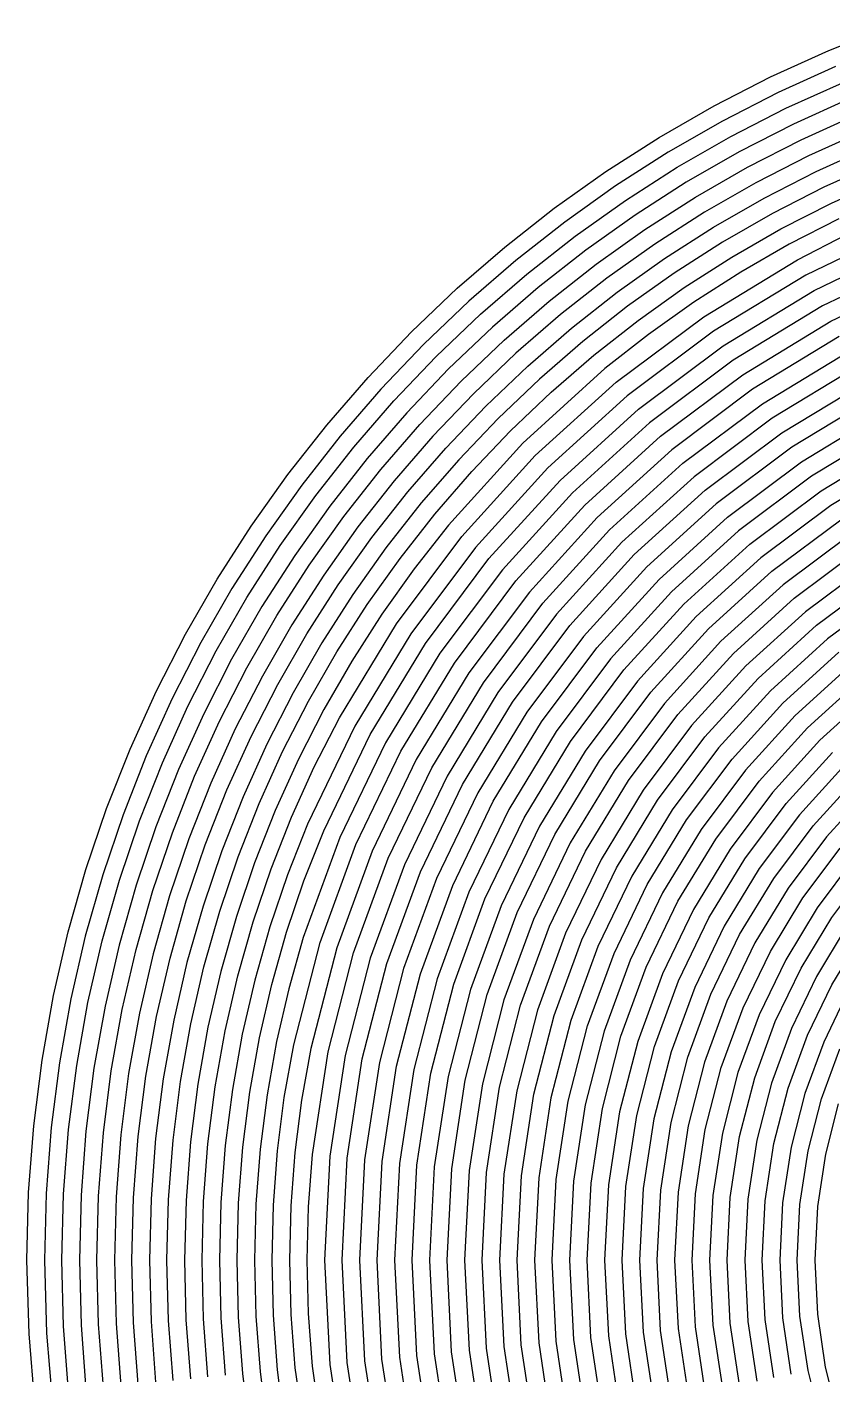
# Model space of a CAD drawing. Extents: x -264 to 377, y -298 to 357.
# Drawn here: x 30.3 to 75.6, y 134.4 to 210.2 of the extents above; entities that cross this region are included whole.
import ezdxf

# ---------------------------------------------------------------- set-up
doc = ezdxf.new("R2010")
doc.units = 0

msp = doc.modelspace()

# ---------------------------------------------------------------- linework, layer by layer
for p, q in [((75.454813, 208.923502), (78.81106, 210.246826)), ((72.180999, 207.443444), (75.454813, 208.923502)), ((75.838386, 208.015513), (72.608223, 206.555189)), ((68.994263, 205.811297), (72.180999, 207.443444)), ((73.035448, 205.666932), (76.22196, 207.107521)), ((72.608223, 206.555189), (69.463977, 204.944804)), ((65.899248, 204.031704), (68.994263, 205.811297)), ((69.933692, 204.078308), (73.035448, 205.666932)), ((76.605535, 206.19953), (73.462674, 204.778674)), ((69.463977, 204.944804), (66.410229, 203.188938)), ((73.462674, 204.778674), (70.403407, 203.211813)), ((73.889898, 203.89042), (76.989108, 205.291541)), ((62.900598, 202.109308), (65.899248, 204.031704)), ((66.921211, 202.346171), (69.933692, 204.078308)), ((77.373551, 204.379712), (74.31805, 202.998431)), ((70.873121, 202.34532), (73.889898, 203.89042)), ((74.745268, 202.110202), (77.757118, 203.471749)), ((66.410229, 203.188938), (63.451561, 201.292175)), ((70.403407, 203.211813), (67.432193, 201.503404)), ((74.31805, 202.998431), (71.343812, 201.475209)), ((78.140686, 202.563788), (75.172487, 201.221974)), ((60.002957, 200.048754), (62.900598, 202.109308)), ((64.002525, 200.475039), (66.921211, 202.346171)), ((67.943174, 200.660639), (70.873121, 202.34532)), ((71.813519, 200.608741), (74.745268, 202.110202)), ((63.451561, 201.292175), (60.592555, 199.259095)), ((67.432193, 201.503404), (64.553489, 199.657904)), ((71.343812, 201.475209), (68.455169, 199.81438)), ((75.172487, 201.221974), (72.283227, 199.742274)), ((75.599689, 200.333745), (78.524241, 201.655826)), ((61.182154, 198.469434), (64.002525, 200.475039)), ((65.104452, 198.840771), (67.943174, 200.660639)), ((68.966143, 198.971639), (71.813519, 200.608741)), ((72.752915, 198.875806), (75.599689, 200.333745)), ((57.210968, 197.854686), (60.002957, 200.048754)), ((64.553489, 199.657904), (61.771754, 197.679772)), ((68.455169, 199.81438), (65.656458, 198.020277)), ((72.283227, 199.742274), (69.477118, 198.128899)), ((60.592555, 199.259095), (57.837792, 197.09428)), ((62.361351, 196.890113), (65.104452, 198.840771)), ((66.207414, 197.203167), (68.966143, 198.971639)), ((69.98807, 197.286158), (72.752915, 198.875806)), ((76.026922, 199.445515), (73.222642, 198.009338)), ((79.674956, 198.931939), (74.162056, 196.276403)), ((58.464618, 196.333873), (61.182154, 198.469434)), ((65.656458, 198.020277), (62.952012, 196.097234)), ((69.477118, 198.128899), (66.75837, 196.386058)), ((73.222642, 198.009338), (70.499066, 196.443417)), ((73.692335, 197.142872), (76.454128, 198.557288)), ((74.631753, 195.409937), (80.058517, 198.023979)), ((54.529276, 195.531746), (57.210968, 197.854686)), ((61.771754, 197.679772), (59.091444, 195.573466)), ((63.541603, 195.307596), (66.207414, 197.203167)), ((67.309301, 195.568948), (69.98807, 197.286158)), ((57.837792, 197.09428), (55.191855, 194.802313)), ((59.718268, 194.813062), (62.361351, 196.890113)), ((70.499066, 196.443417), (67.860282, 194.751837)), ((68.411218, 193.934729), (73.692335, 197.142872)), ((80.442092, 197.116018), (75.101471, 194.543471)), ((55.854437, 194.072879), (58.464618, 196.333873)), ((62.952012, 196.097234), (60.346166, 194.049583)), ((66.75837, 196.386058), (64.131195, 194.51796)), ((74.162056, 196.276403), (68.962193, 193.117619)), ((75.57117, 193.677005), (80.825653, 196.208058)), ((51.962523, 193.084579), (54.529276, 195.531746)), ((59.091444, 195.573466), (56.517019, 193.343444)), ((60.972983, 193.289199), (63.541603, 195.307596)), ((64.720758, 193.728323), (67.309301, 195.568948)), ((69.513135, 192.300511), (74.631753, 195.409937)), ((55.191855, 194.802313), (52.659326, 192.387775)), ((57.179599, 192.614012), (59.718268, 194.813062)), ((64.131195, 194.51796), (61.599801, 192.528816)), ((67.860282, 194.751837), (65.310376, 192.938686)), ((75.101471, 194.543471), (70.064105, 191.483402)), ((53.356131, 191.690969), (55.854437, 194.072879)), ((60.346166, 194.049583), (57.843254, 191.881659)), ((62.226588, 191.768432), (64.720758, 193.728323)), ((63.48023, 190.247666), (68.411218, 193.934729)), ((70.61505, 190.666294), (75.57117, 193.677005)), ((49.515353, 190.517828), (51.962523, 193.084579)), ((56.517019, 193.343444), (54.052936, 190.994164)), ((58.505827, 191.152247), (60.972983, 193.289199)), ((65.310376, 192.938686), (62.853436, 191.008048)), ((68.962193, 193.117619), (64.10707, 189.487282)), ((76.040886, 192.810539), (71.166016, 189.849185)), ((52.659326, 192.387775), (50.244785, 189.855247)), ((54.74974, 190.297361), (57.179599, 192.614012)), ((57.843254, 191.881659), (55.447611, 189.597795)), ((61.599801, 192.528816), (59.168401, 190.422835)), ((64.73387, 188.7269), (69.513135, 192.300511)), ((71.716966, 189.032077), (76.510589, 191.944072)), ((50.97422, 189.192665), (53.356131, 191.690969)), ((56.144407, 188.90101), (58.505827, 191.152247)), ((59.830942, 189.693422), (62.226588, 191.768432)), ((70.064105, 191.483402), (65.360705, 187.966517)), ((47.192411, 187.836137), (49.515353, 190.517828)), ((54.052936, 190.994164), (51.703654, 188.530083)), ((59.168401, 190.422835), (56.841205, 188.204226)), ((62.853436, 191.008048), (58.234797, 186.810657)), ((65.987509, 187.206135), (70.61505, 190.666294)), ((76.980299, 191.077607), (72.267925, 188.214969)), ((50.244785, 189.855247), (47.952816, 187.209312)), ((52.433086, 187.867503), (54.74974, 190.297361)), ((57.537966, 187.507441), (59.830942, 189.693422)), ((58.931567, 186.113874), (63.48023, 190.247666)), ((71.166016, 189.849185), (66.614339, 186.445753)), ((72.818881, 187.397861), (77.450006, 190.21114)), ((48.713223, 186.582486), (50.97422, 189.192665)), ((55.447611, 189.597795), (53.163571, 187.202324)), ((53.892996, 186.539762), (56.144407, 188.90101)), ((64.10707, 189.487282), (59.62839, 185.417089)), ((67.241149, 185.685371), (71.716966, 189.032077)), ((77.919714, 189.344676), (73.369837, 186.580754)), ((51.703654, 188.530083), (49.473629, 185.95566)), ((56.841205, 188.204226), (54.622422, 185.8772)), ((60.325167, 184.720306), (64.73387, 188.7269)), ((72.267925, 188.214969), (67.867971, 184.924989)), ((73.920797, 185.763647), (78.389424, 188.478211)), ((44.99834, 185.04415), (47.192411, 187.836137)), ((50.234034, 185.328836), (52.433086, 187.867503)), ((55.351811, 185.214637), (57.537966, 187.507441)), ((65.360705, 187.966517), (61.021984, 184.023522)), ((68.494788, 184.164607), (72.818881, 187.397861)), ((78.859126, 187.611746), (74.471746, 184.94654)), ((47.952816, 187.209312), (45.787999, 184.454552)), ((46.57766, 183.864952), (48.713223, 186.582486)), ((53.163571, 187.202324), (50.995468, 184.699581)), ((58.234797, 186.810657), (54.037061, 182.19235)), ((61.718765, 183.326739), (65.987509, 187.206135)), ((73.369837, 186.580754), (69.121606, 183.404226)), ((75.022712, 184.129432), (79.328841, 186.74528)), ((49.473629, 185.95566), (47.367321, 183.275353)), ((51.755865, 184.072773), (53.892996, 186.539762)), ((54.622422, 185.8772), (52.516265, 183.445965)), ((54.79743, 181.565543), (58.931567, 186.113874)), ((66.614339, 186.445753), (62.415577, 182.629956)), ((79.798539, 185.878816), (75.573656, 183.312326)), ((48.156981, 182.685755), (50.234034, 185.328836)), ((53.276624, 182.819158), (55.351811, 185.214637)), ((59.62839, 185.417089), (55.557857, 180.938736)), ((63.112365, 181.933172), (67.241149, 185.685371)), ((69.748428, 182.643845), (73.920797, 185.763647)), ((42.937784, 182.146511), (44.99834, 185.04415)), ((45.787999, 184.454552), (43.754917, 181.595547)), ((50.995468, 184.699581), (48.947637, 182.093898)), ((56.318234, 180.311929), (60.325167, 184.720306)), ((67.867971, 184.924989), (63.809168, 181.23639)), ((74.471746, 184.94654), (70.375238, 181.883464)), ((44.572052, 181.044583), (46.57766, 183.864952)), ((49.737289, 181.504315), (51.755865, 184.072773)), ((61.021984, 184.023522), (57.078654, 179.685122)), ((64.505964, 180.539607), (68.494788, 184.164607)), ((71.002068, 181.123082), (75.022712, 184.129432)), ((47.367321, 183.275353), (45.389187, 180.493619)), ((52.516265, 183.445965), (50.526943, 180.914733)), ((51.316555, 180.32515), (53.276624, 182.819158)), ((57.839037, 179.058316), (61.718765, 183.326739)), ((69.121606, 183.404226), (65.202761, 179.842825)), ((75.573656, 183.312326), (71.628871, 180.362702)), ((41.015387, 179.147863), (42.937784, 182.146511)), ((46.206321, 179.942656), (48.156981, 182.685755)), ((48.947637, 182.093898), (47.024412, 179.389608)), ((54.037061, 182.19235), (52.106248, 179.735568)), ((62.415577, 182.629956), (58.599451, 178.431509)), ((65.899564, 179.146043), (69.748428, 182.643845)), ((72.255707, 179.602321), (76.124627, 182.495219)), ((43.754917, 181.595547), (41.858151, 178.636881)), ((47.841538, 178.83866), (49.737289, 181.504315)), ((51.110016, 176.634867), (54.79743, 181.565543)), ((59.35984, 177.804702), (63.112365, 181.933172)), ((70.375238, 181.883464), (66.596352, 178.449261)), ((76.675567, 181.678114), (72.882505, 178.841941)), ((42.700919, 178.125899), (44.572052, 181.044583)), ((50.526943, 180.914733), (48.658667, 178.287711)), ((55.557857, 180.938736), (51.927174, 176.083918)), ((63.809168, 181.23639), (60.120246, 177.177897)), ((60.880643, 176.55109), (64.505964, 180.539607)), ((67.293162, 177.752477), (71.002068, 181.123082)), ((73.509259, 178.081563), (77.226471, 180.861009)), ((45.389187, 180.493619), (43.543685, 177.614916)), ((44.386451, 177.103936), (46.206321, 179.942656)), ((49.475753, 177.736763), (51.316555, 180.32515)), ((52.744278, 175.532971), (56.318234, 180.311929)), ((65.202761, 179.842825), (61.641043, 175.924285)), ((71.628871, 180.362702), (67.989943, 177.055696)), ((77.777475, 180.043903), (74.136136, 177.321182)), ((39.235791, 176.052849), (41.015387, 179.147863)), ((47.024412, 179.389608), (45.230128, 176.591047)), ((52.106248, 179.735568), (50.292921, 177.185814)), ((57.078654, 179.685122), (53.561429, 174.982023)), ((54.37854, 174.431075), (57.839037, 179.058316)), ((62.401448, 175.297479), (65.899564, 179.146043)), ((68.686761, 176.358914), (72.255707, 179.602321)), ((74.762897, 176.560804), (78.328385, 179.226799)), ((41.858151, 178.636881), (40.102284, 175.583134)), ((46.072887, 176.080079), (47.841538, 178.83866)), ((48.658667, 178.287711), (46.915647, 175.569111)), ((58.599451, 178.431509), (55.195684, 173.880128)), ((66.596352, 178.449261), (63.161837, 174.670674)), ((72.882505, 178.841941), (69.383536, 175.662133)), ((78.879384, 178.409693), (75.389768, 175.800424)), ((40.968779, 175.113419), (42.700919, 178.125899)), ((43.543685, 177.614916), (41.835274, 174.643703)), ((47.758365, 175.058143), (49.475753, 177.736763)), ((56.012802, 173.32918), (59.35984, 177.804702)), ((63.922251, 174.043867), (67.293162, 177.752477)), ((70.08026, 174.965354), (73.509259, 178.081563)), ((42.701767, 174.17399), (44.386451, 177.103936)), ((50.292921, 177.185814), (48.601166, 174.547175)), ((60.120246, 177.177897), (56.829936, 172.778234)), ((67.989943, 177.055696), (64.682631, 173.417062)), ((74.136136, 177.321182), (70.777126, 174.268572)), ((37.603642, 172.866114), (39.235791, 176.052849)), ((45.230128, 176.591047), (43.569119, 173.702545)), ((44.435606, 173.232843), (46.072887, 176.080079)), ((47.901526, 171.354035), (51.110016, 176.634867)), ((51.927174, 176.083918), (48.768045, 170.884333)), ((57.647063, 172.227286), (60.880643, 176.55109)), ((65.443054, 172.790257), (68.686761, 176.358914)), ((71.473857, 173.571792), (74.762897, 176.560804)), ((40.102284, 175.583134), (38.491896, 172.438889)), ((46.915647, 175.569111), (45.302095, 172.763141)), ((49.63451, 170.414631), (52.744278, 175.532971)), ((61.641043, 175.924285), (58.464191, 171.676339)), ((59.281326, 171.125393), (62.401448, 175.297479)), ((69.383536, 175.662133), (66.203428, 172.163452)), ((75.389768, 175.800424), (72.170716, 172.875011)), ((39.380154, 172.011664), (40.968779, 175.113419)), ((41.835274, 174.643703), (40.26841, 171.584438)), ((46.168541, 172.293438), (47.758365, 175.058143)), ((48.601166, 174.547175), (47.03507, 171.823736)), ((53.561429, 174.982023), (50.501021, 169.94493)), ((63.161837, 174.670674), (60.098444, 170.574446)), ((66.963746, 171.536649), (70.08026, 174.965354)), ((72.867456, 172.178231), (76.016536, 175.040046)), ((41.156666, 171.157214), (42.701767, 174.17399)), ((43.569119, 173.702545), (42.045719, 170.728439)), ((51.367492, 169.475228), (54.37854, 174.431075)), ((55.195684, 173.880128), (52.233998, 169.005526)), ((60.915587, 170.023498), (63.922251, 174.043867)), ((70.777126, 174.268572), (67.724222, 170.909843)), ((76.642549, 174.282104), (73.563461, 171.483641)), ((42.933969, 170.301225), (44.435606, 173.232843)), ((53.100475, 168.535825), (56.012802, 173.32918)), ((64.682631, 173.417062), (61.732696, 169.472553)), ((68.484548, 170.28304), (71.473857, 173.571792)), ((74.260266, 170.786837), (77.269375, 173.521698)), ((36.123582, 169.592301), (37.603642, 172.866114)), ((38.491896, 172.438889), (37.031571, 169.208727)), ((45.302095, 172.763141), (43.82222, 169.874011)), ((44.710429, 169.446797), (46.168541, 172.293438)), ((56.829936, 172.778234), (53.966971, 168.066125)), ((54.833458, 167.596423), (57.647063, 172.227286)), ((62.549848, 168.921606), (65.443054, 172.790257)), ((66.203428, 172.163452), (63.366951, 168.37066)), ((72.170716, 172.875011), (69.245016, 169.656236)), ((70.005352, 169.029432), (72.867456, 172.178231)), ((77.8962, 172.761293), (74.95707, 170.090033)), ((37.939562, 168.825153), (39.380154, 172.011664)), ((40.26841, 171.584438), (38.847553, 168.441578)), ((47.03507, 171.823736), (45.59872, 169.019584)), ((58.464191, 171.676339), (55.699947, 167.126722)), ((64.183993, 167.819715), (66.963746, 171.536649)), ((73.563461, 171.483641), (70.764995, 168.404556)), ((39.755542, 168.058005), (41.156666, 171.157214)), ((42.045719, 170.728439), (40.664264, 167.67306)), ((48.768045, 170.884333), (46.112172, 165.371675)), ((46.48694, 168.59237), (47.901526, 171.354035)), ((56.566443, 166.657022), (59.281326, 171.125393)), ((67.724222, 170.909843), (65.001202, 167.268769)), ((71.525402, 167.777731), (74.260266, 170.786837)), ((41.572248, 167.289496), (42.933969, 170.301225)), ((47.020135, 164.988111), (49.63451, 170.414631)), ((50.501021, 169.94493), (47.928143, 164.604548)), ((60.098444, 170.574446), (57.432921, 166.187321)), ((58.299426, 165.717619), (60.915587, 170.023498)), ((65.818253, 166.717824), (68.484548, 170.28304)), ((74.95707, 170.090033), (72.285808, 167.150905)), ((34.800256, 166.236055), (36.123582, 169.592301)), ((37.031571, 169.208727), (35.725889, 165.89723)), ((43.82222, 169.874011), (42.480234, 166.905931)), ((43.388179, 166.522367), (44.710429, 169.446797)), ((48.836112, 164.220984), (51.367492, 169.475228)), ((61.732696, 169.472553), (59.165895, 165.247919)), ((69.245016, 169.656236), (66.635454, 166.166878)), ((73.046214, 166.52408), (75.653875, 169.393228)), ((36.651525, 165.558406), (37.939562, 168.825153)), ((38.847553, 168.441578), (37.577159, 165.219581)), ((45.59872, 169.019584), (44.296203, 166.138803)), ((45.204158, 165.755239), (46.48694, 168.59237)), ((52.233998, 169.005526), (49.744113, 163.83742)), ((50.652089, 163.453857), (53.100475, 168.535825)), ((60.032408, 164.778219), (62.549848, 168.921606)), ((63.366951, 168.37066), (60.898871, 164.308519)), ((67.452516, 165.615933), (70.005352, 169.029432)), ((70.764995, 168.404556), (68.268947, 165.066641)), ((76.35068, 168.696424), (73.806621, 165.897255)), ((38.502794, 164.880758), (39.755542, 168.058005)), ((40.664264, 167.67306), (39.429087, 164.540742)), ((53.966971, 168.066125), (51.560081, 163.070294)), ((61.765273, 163.83882), (64.183993, 167.819715)), ((69.086083, 164.515678), (71.525402, 167.777731)), ((74.567025, 165.270429), (77.047483, 167.999619)), ((40.354716, 164.201927), (41.572248, 167.289496)), ((42.480234, 166.905931), (41.280347, 163.863111)), ((52.468065, 162.686731), (54.833458, 167.596423)), ((55.699947, 167.126722), (53.376051, 162.303167)), ((65.001202, 167.268769), (62.631844, 163.369119)), ((72.285808, 167.150905), (69.903216, 163.964715)), ((77.744289, 167.302815), (75.327432, 164.643604)), ((33.638307, 162.802018), (34.800256, 166.236055)), ((42.205938, 163.524295), (43.388179, 166.522367)), ((44.296203, 166.138803), (43.131606, 163.18548)), ((54.284044, 161.919605), (56.566443, 166.657022)), ((57.432921, 166.187321), (55.19202, 161.536041)), ((63.498255, 162.89942), (65.818253, 166.717824)), ((66.635454, 166.166878), (64.364818, 162.42972)), ((70.720351, 163.413751), (73.046214, 166.52408)), ((35.725889, 165.89723), (34.579432, 162.50898)), ((35.520561, 162.215943), (36.651525, 165.558406)), ((44.057207, 162.846665), (45.204158, 165.755239)), ((46.112172, 165.371675), (44.982864, 162.507849)), ((56.10002, 161.152478), (58.299426, 165.717619)), ((65.23124, 161.960021), (67.452516, 165.615933)), ((73.806621, 165.897255), (71.537486, 162.862788)), ((37.577159, 165.219581), (36.461688, 161.922906)), ((37.402815, 161.62987), (38.502794, 164.880758)), ((47.928143, 164.604548), (45.873506, 158.991583)), ((45.908473, 162.169034), (47.020135, 164.988111)), ((59.165895, 165.247919), (57.007987, 160.768916)), ((57.915997, 160.385352), (60.032408, 164.778219)), ((68.268947, 165.066641), (66.097112, 161.491693)), ((72.354619, 162.311824), (74.567025, 165.270429)), ((75.327432, 164.643604), (73.171755, 161.76086)), ((39.429087, 164.540742), (38.344523, 161.335819)), ((39.285645, 161.04279), (40.354716, 164.201927)), ((41.280347, 163.863111), (40.226769, 160.749759)), ((46.814615, 158.698554), (48.836112, 164.220984)), ((49.744113, 163.83742), (47.755753, 158.405524)), ((60.898871, 164.308519), (58.823958, 160.00179)), ((59.731861, 159.618229), (61.765273, 163.83882)), ((66.963607, 161.021978), (69.086083, 164.515678)), ((69.903216, 163.964715), (67.8301, 160.552264)), ((73.988888, 161.209897), (76.087837, 164.016779)), ((41.167856, 160.45673), (42.205938, 163.524295)), ((43.131606, 163.18548), (42.109014, 160.1637)), ((48.696868, 158.112495), (50.652089, 163.453857)), ((51.560081, 163.070294), (49.637998, 157.819467)), ((62.631844, 163.369119), (60.639925, 159.234665)), ((68.696595, 160.08255), (70.720351, 163.413751)), ((76.848244, 163.389954), (74.806023, 160.658933)), ((32.642378, 159.294834), (33.638307, 162.802018)), ((34.579432, 162.50898), (33.596783, 159.048559)), ((43.050111, 159.870671), (44.057207, 162.846665)), ((44.982864, 162.507849), (43.99126, 159.577642)), ((50.57912, 157.526438), (52.468065, 162.686731)), ((53.376051, 162.303167), (51.520244, 157.233408)), ((61.547838, 158.851104), (63.498255, 162.89942)), ((64.364818, 162.42972), (62.455894, 158.467541)), ((71.537486, 162.862788), (69.56309, 159.612835)), ((70.429583, 159.143119), (72.354619, 162.311824)), ((75.623158, 160.107969), (77.608651, 162.763128)), ((34.551191, 158.802284), (35.520561, 162.215943)), ((36.461688, 161.922906), (35.505597, 158.55601)), ((36.460003, 158.309736), (37.402815, 161.62987)), ((44.932363, 159.284612), (45.908473, 162.169034)), ((52.461374, 156.94038), (54.284044, 161.919605)), ((63.363816, 158.08398), (65.23124, 161.960021)), ((73.171755, 161.76086), (71.296078, 158.673405)), ((38.344523, 161.335819), (37.414906, 158.062624)), ((38.369307, 157.816356), (39.285645, 161.04279)), ((55.19202, 161.536041), (53.402489, 156.647351)), ((54.343626, 156.354322), (56.10002, 161.152478)), ((66.097112, 161.491693), (64.271282, 157.701505)), ((65.179274, 157.317931), (66.963607, 161.021978)), ((72.162571, 158.20369), (73.988888, 161.209897)), ((40.226769, 160.749759), (39.323711, 157.570087)), ((40.278082, 157.323819), (41.167856, 160.45673)), ((42.109014, 160.1637), (41.232516, 157.07755)), ((57.007987, 160.768916), (55.284733, 156.061294)), ((56.225878, 155.768265), (57.915997, 160.385352)), ((67.8301, 160.552264), (66.087263, 156.934357)), ((66.995254, 156.550783), (68.696595, 160.08255)), ((74.806023, 160.658933), (73.029066, 157.733976)), ((73.895562, 157.26426), (75.623158, 160.107969)), ((31.817115, 155.719147), (32.642378, 159.294834)), ((42.186895, 156.831282), (43.050111, 159.870671)), ((43.99126, 159.577642), (43.14132, 156.585014)), ((44.095706, 156.338746), (44.932363, 159.284612)), ((58.823958, 160.00179), (57.16698, 155.475237)), ((58.108031, 155.182209), (59.731861, 159.618229)), ((69.56309, 159.612835), (67.903245, 156.167209)), ((76.440291, 159.557006), (74.762054, 156.794545)), ((33.596783, 159.048559), (32.782523, 155.520548)), ((33.747934, 155.32195), (34.551191, 158.802284)), ((35.505597, 158.55601), (34.713343, 155.123351)), ((45.873506, 158.991583), (45.050126, 156.092477)), ((45.333221, 152.938147), (46.814615, 158.698554)), ((60.639925, 159.234665), (59.049224, 154.88918)), ((59.990283, 154.596152), (61.547838, 158.851104)), ((68.811234, 155.783635), (70.429583, 159.143119)), ((71.296078, 158.673405), (69.719226, 155.40006)), ((75.62855, 156.324832), (77.257427, 159.006043)), ((35.678753, 154.924752), (36.460003, 158.309736)), ((37.414906, 158.062624), (36.64457, 154.725491)), ((37.609976, 154.526898), (38.369307, 157.816356)), ((47.755753, 158.405524), (46.298639, 152.739553)), ((47.264039, 152.54096), (48.696868, 158.112495)), ((49.637998, 157.819467), (48.229452, 152.342367)), ((62.455894, 158.467541), (60.931469, 154.303124)), ((61.872537, 154.010096), (63.363816, 158.08398)), ((70.627214, 155.016487), (72.162571, 158.20369)), ((39.323711, 157.570087), (38.575384, 154.328303)), ((39.540763, 154.129709), (40.278082, 157.323819)), ((41.232516, 157.07755), (40.506197, 153.931116)), ((49.194857, 152.143773), (50.57912, 157.526438)), ((51.520244, 157.233408), (50.160265, 151.94518)), ((64.271282, 157.701505), (62.813254, 153.717872)), ((63.754382, 153.424835), (65.179274, 157.317931)), ((73.029066, 157.733976), (71.535206, 154.632913)), ((72.443197, 154.249338), (73.895562, 157.26426)), ((41.471584, 153.732522), (42.186895, 156.831282)), ((43.14132, 156.585014), (42.43701, 153.533928)), ((43.402402, 153.335334), (44.095706, 156.338746)), ((51.125678, 151.746587), (52.461374, 156.94038)), ((53.402489, 156.647351), (52.091078, 151.547993)), ((53.056496, 151.349399), (54.343626, 156.354322)), ((66.087263, 156.934357), (64.695508, 153.131798)), ((65.636637, 152.838762), (66.995254, 156.550783)), ((74.762054, 156.794545), (73.351186, 153.865764)), ((74.259177, 153.482191), (75.62855, 156.324832)), ((31.16716, 152.079602), (31.817115, 155.719147)), ((32.782523, 155.520548), (32.141234, 151.92953)), ((45.050126, 156.092477), (44.367824, 153.136741)), ((55.284733, 156.061294), (54.021891, 151.150807)), ((54.987315, 150.952213), (56.225878, 155.768265)), ((67.903245, 156.167209), (66.577765, 152.545724)), ((67.518891, 152.252687), (68.811234, 155.783635)), ((76.495042, 155.855117), (75.167166, 153.098616)), ((33.115311, 151.779458), (33.747934, 155.32195)), ((34.713343, 155.123351), (34.089386, 151.629387)), ((35.063463, 151.479316), (35.678753, 154.924752)), ((36.64457, 154.725491), (36.037851, 151.328754)), ((57.16698, 155.475237), (55.952706, 150.75362)), ((56.918057, 150.555027), (58.108031, 155.182209)), ((59.049224, 154.88918), (57.883518, 150.356434)), ((69.719226, 155.40006), (68.460019, 151.95965)), ((69.401145, 151.666614), (70.627214, 155.016487)), ((37.011923, 151.178686), (37.609976, 154.526898)), ((38.575384, 154.328303), (37.985998, 151.028618)), ((38.960049, 150.87855), (39.540763, 154.129709)), ((58.848875, 150.157841), (59.990283, 154.596152)), ((60.931469, 154.303124), (59.814331, 149.959248)), ((60.779696, 149.760656), (61.872537, 154.010096)), ((71.535206, 154.632913), (70.342274, 151.373576)), ((71.283402, 151.080539), (72.443197, 154.249338)), ((40.506197, 153.931116), (39.934145, 150.728482)), ((40.908203, 150.578414), (41.471584, 153.732522)), ((42.43701, 153.533928), (41.882291, 150.428346)), ((42.856353, 150.278279), (43.402402, 153.335334)), ((62.813254, 153.717872), (61.744821, 149.562588)), ((62.710232, 149.363989), (63.754382, 153.424835)), ((73.351186, 153.865764), (72.224528, 150.787502)), ((73.165656, 150.494466), (74.259177, 153.482191)), ((44.367824, 153.136741), (43.830439, 150.128211)), ((44.804504, 149.978143), (45.333221, 152.938147)), ((46.298639, 152.739553), (45.778588, 149.828076)), ((46.38283, 146.76847), (47.264039, 152.54096)), ((64.695508, 153.131798), (63.675641, 149.165391)), ((64.641052, 148.966792), (65.636637, 152.838762)), ((66.577765, 152.545724), (65.606463, 148.768194)), ((75.167166, 153.098616), (74.106782, 150.201428)), ((75.047911, 149.908391), (76.075158, 152.715042)), ((30.697156, 148.38084), (31.16716, 152.079602)), ((32.141234, 151.92953), (31.677498, 148.280086)), ((32.657841, 148.179331), (33.115311, 151.779458)), ((48.229452, 152.342367), (47.363175, 146.667718)), ((48.343514, 146.566966), (49.194857, 152.143773)), ((50.160265, 151.94518), (49.323857, 146.466214)), ((50.304202, 146.365462), (51.125678, 151.746587)), ((66.571871, 148.569595), (67.518891, 152.252687)), ((68.460019, 151.95965), (67.537282, 148.370996)), ((34.089386, 151.629387), (33.638183, 148.078576)), ((34.618526, 147.977822), (35.063463, 151.479316)), ((36.037851, 151.328754), (35.599082, 147.876744)), ((36.579422, 147.775992), (37.011923, 151.178686)), ((37.985998, 151.028618), (37.559764, 147.67524)), ((52.091078, 151.547993), (51.284538, 146.26471)), ((52.264886, 146.163958), (53.056496, 151.349399)), ((54.021891, 151.150807), (53.245219, 146.063206)), ((54.225571, 145.962454), (54.987315, 150.952213)), ((68.502691, 148.172398), (69.401145, 151.666614)), ((70.342274, 151.373576), (69.468102, 147.973799)), ((70.433513, 147.7752), (71.283402, 151.080539)), ((38.540088, 147.574487), (38.960049, 150.87855)), ((39.934145, 150.728482), (39.520446, 147.473735)), ((40.500776, 147.372983), (40.908203, 150.578414)), ((41.882291, 150.428346), (41.481127, 147.272231)), ((42.46146, 147.171479), (42.856353, 150.278279)), ((55.952706, 150.75362), (55.205903, 145.861703)), ((56.186212, 145.760951), (56.918057, 150.555027)), ((57.883518, 150.356434), (57.166585, 145.660199)), ((72.224528, 150.787502), (71.398921, 147.576601)), ((72.364332, 147.378003), (73.165656, 150.494466)), ((74.106782, 150.201428), (73.32974, 147.179404)), ((43.830439, 150.128211), (43.441809, 147.070727)), ((44.422145, 146.969974), (44.804504, 149.978143)), ((45.778588, 149.828076), (45.402493, 146.869222)), ((58.146896, 145.559447), (58.848875, 150.157841)), ((59.814331, 149.959248), (59.127266, 145.458695)), ((60.107584, 145.357944), (60.779696, 149.760656)), ((61.744821, 149.562588), (61.087779, 145.257448)), ((74.295151, 146.980805), (75.047911, 149.908391)), ((75.989039, 149.615355), (75.260562, 146.782207)), ((62.068123, 145.156693), (62.710232, 149.363989)), ((63.675641, 149.165391), (63.048464, 145.055939)), ((64.028808, 144.955184), (64.641052, 148.966792)), ((65.606463, 148.768194), (65.009152, 144.85443)), ((30.411749, 144.627507), (30.697156, 148.38084)), ((31.677498, 148.280086), (31.395896, 144.576797)), ((32.380045, 144.526087), (32.657841, 148.179331)), ((33.638183, 148.078576), (33.364192, 144.475377)), ((34.348341, 144.424667), (34.618526, 147.977822)), ((65.989493, 144.753675), (66.571871, 148.569595)), ((67.537282, 148.370996), (66.969837, 144.65292)), ((67.950178, 144.552166), (68.502691, 148.172398)), ((69.468102, 147.973799), (68.930522, 144.451411)), ((35.599082, 147.876744), (35.332598, 144.373797)), ((36.316744, 144.323088), (36.579422, 147.775992)), ((37.559764, 147.67524), (37.300892, 144.272379)), ((38.28503, 144.22167), (38.540088, 147.574487)), ((39.520446, 147.473735), (39.269186, 144.170961)), ((40.253328, 144.120252), (40.500776, 147.372983)), ((41.481127, 147.272231), (41.23748, 144.069543)), ((42.221624, 144.018834), (42.46146, 147.171479)), ((69.910865, 144.350657), (70.433513, 147.7752)), ((71.398921, 147.576601), (70.891206, 144.249902)), ((71.87155, 144.149148), (72.364332, 147.378003)), ((73.32974, 147.179404), (72.851891, 144.048393)), ((43.441809, 147.070727), (43.205775, 143.968126)), ((44.18992, 143.917417), (44.422145, 146.969974)), ((45.402493, 146.869222), (45.174072, 143.866708)), ((46.158215, 143.815999), (46.38283, 146.76847)), ((47.363175, 146.667718), (47.067898, 140.824246)), ((48.053326, 140.824246), (48.343514, 146.566966)), ((49.323857, 146.466214), (49.038758, 140.824246)), ((73.832235, 143.947638), (74.295151, 146.980805)), ((75.260562, 146.782207), (74.812579, 143.846884)), ((50.024189, 140.824246), (50.304202, 146.365462)), ((51.284538, 146.26471), (51.009618, 140.824246)), ((51.995049, 140.824246), (52.264886, 146.163958)), ((53.245219, 146.063206), (52.980478, 140.824246)), ((53.96591, 140.824246), (54.225571, 145.962454)), ((55.205903, 145.861703), (54.951341, 140.824246)), ((55.93677, 140.824246), (56.186212, 145.760951)), ((57.166585, 145.660199), (56.922201, 140.824246)), ((57.90763, 140.824246), (58.146896, 145.559447)), ((59.127266, 145.458695), (58.893062, 140.824246)), ((59.878493, 140.824246), (60.107584, 145.357944)), ((61.087779, 145.257448), (60.863922, 140.824246)), ((61.849353, 140.824246), (62.068123, 145.156693)), ((63.048464, 145.055939), (62.834782, 140.824246)), ((63.820214, 140.824246), (64.028808, 144.955184)), ((30.315581, 140.824246), (30.411749, 144.627507)), ((31.395896, 144.576797), (31.30101, 140.824246)), ((32.286442, 140.824246), (32.380045, 144.526087)), ((33.364192, 144.475377), (33.271871, 140.824246)), ((34.257302, 140.824246), (34.348341, 144.424667)), ((35.332598, 144.373797), (35.242733, 140.824246)), ((36.228162, 140.824246), (36.316744, 144.323088)), ((37.300892, 144.272379), (37.213594, 140.824246)), ((38.199022, 140.824246), (38.28503, 144.22167)), ((39.269186, 144.170961), (39.184454, 140.824246)), ((40.169885, 140.824246), (40.253328, 144.120252)), ((65.009152, 144.85443), (64.805645, 140.824246)), ((65.791074, 140.824246), (65.989493, 144.753675)), ((66.969837, 144.65292), (66.776505, 140.824246)), ((67.761934, 140.824246), (67.950178, 144.552166)), ((68.930522, 144.451411), (68.747366, 140.824246)), ((69.732797, 140.824246), (69.910865, 144.350657)), ((70.891206, 144.249902), (70.718226, 140.824246)), ((71.703657, 140.824246), (71.87155, 144.149148)), ((41.23748, 144.069543), (41.155314, 140.824246)), ((42.140746, 140.824246), (42.221624, 144.018834)), ((43.205775, 143.968126), (43.126174, 140.824246)), ((44.111606, 140.824246), (44.18992, 143.917417)), ((45.174072, 143.866708), (45.097037, 140.824246)), ((46.082466, 140.824246), (46.158215, 143.815999)), ((72.851891, 144.048393), (72.689086, 140.824246)), ((73.674517, 140.824246), (73.832235, 143.947638)), ((74.812579, 143.846884), (74.659949, 140.824246)), ((30.431243, 136.660408), (30.315581, 140.824246)), ((31.30101, 140.824246), (31.41515, 136.715196)), ((32.379601, 137.107057), (32.286442, 140.824246)), ((33.271871, 140.824246), (33.363771, 137.157289)), ((34.347897, 137.208476), (34.257302, 140.824246)), ((35.242733, 140.824246), (35.331977, 137.258695)), ((36.31609, 137.309895), (36.228162, 140.824246)), ((37.213594, 140.824246), (37.300274, 137.3601)), ((38.284385, 137.411314), (38.199022, 140.824246)), ((39.184454, 140.824246), (39.268571, 137.461504)), ((40.252683, 137.512733), (40.169885, 140.824246)), ((41.155314, 140.824246), (41.236868, 137.562908)), ((42.220991, 137.614152), (42.140746, 140.824246)), ((43.126174, 140.824246), (43.205165, 137.66431)), ((44.189287, 137.715571), (44.111606, 140.824246)), ((45.097037, 140.824246), (45.173464, 137.765711)), ((46.157583, 137.81699), (46.082466, 140.824246)), ((47.067898, 140.824246), (47.361212, 134.947885)), ((48.341441, 135.049792), (48.053326, 140.824246)), ((49.038758, 140.824246), (49.321902, 135.149352)), ((50.30213, 135.251298), (50.024189, 140.824246)), ((51.009618, 140.824246), (51.282593, 135.350815)), ((52.262817, 135.452804), (51.995049, 140.824246)), ((52.980478, 140.824246), (53.243284, 135.552275)), ((54.223504, 135.65431), (53.96591, 140.824246)), ((54.951341, 140.824246), (55.203978, 135.753732)), ((56.184212, 135.855815), (55.93677, 140.824246)), ((56.922201, 140.824246), (57.16467, 135.955184)), ((58.144899, 136.057321), (57.90763, 140.824246)), ((58.893062, 140.824246), (59.125363, 136.156631)), ((60.105589, 136.258825), (59.878493, 140.824246)), ((60.863922, 140.824246), (61.086231, 136.358074)), ((62.066429, 136.460329), (61.849353, 140.824246)), ((62.834782, 140.824246), (63.046924, 136.55951)), ((64.027116, 136.661834), (63.820214, 140.824246)), ((64.805645, 140.824246), (65.007621, 136.760938)), ((65.987805, 136.863337), (65.791074, 140.824246)), ((66.776505, 140.824246), (66.968317, 136.96236)), ((67.948493, 137.06484), (67.761934, 140.824246)), ((68.747366, 140.824246), (68.929014, 137.163772)), ((69.909183, 137.266343), (69.732797, 140.824246)), ((70.718226, 140.824246), (70.889713, 137.365173)), ((71.869873, 137.467845), (71.703657, 140.824246)), ((72.689086, 140.824246), (72.850413, 137.566562)), ((73.830562, 137.669345), (73.674517, 140.824246)), ((74.659949, 140.824246), (74.811117, 137.767936)), ((36.577303, 133.840751), (36.31609, 137.309895)), ((37.300274, 137.3601), (37.557763, 133.940515)), ((38.537986, 134.042259), (38.284385, 137.411314)), ((39.268571, 137.461504), (39.518452, 134.141993)), ((40.498675, 134.243766), (40.252683, 137.512733)), ((41.236868, 137.562908), (41.479141, 134.34347)), ((42.459382, 134.445273), (42.220991, 137.614152)), ((43.205165, 137.66431), (43.43983, 134.544944)), ((44.420069, 134.646779), (44.189287, 137.715571)), ((45.173464, 137.765711), (45.400522, 134.746415)), ((46.380755, 134.848286), (46.157583, 137.81699)), ((70.889713, 137.365173), (71.393373, 134.002269)), ((72.35807, 134.204546), (71.869873, 137.467845)), ((72.850413, 137.566562), (73.324251, 134.399243)), ((74.288905, 134.601734), (73.830562, 137.669345)), ((74.811117, 137.767936), (75.255137, 134.796188)), ((30.775595, 132.53212), (30.431243, 136.660408)), ((31.41515, 136.715196), (31.75497, 132.641227)), ((32.656124, 133.437736), (32.379601, 137.107057)), ((33.363771, 137.157289), (33.636557, 133.537554)), ((34.61681, 133.639243), (34.347897, 137.208476)), ((35.331977, 137.258695), (35.597074, 133.739035)), ((63.046924, 136.55951), (63.669916, 132.414174)), ((64.634737, 132.615783), (64.027116, 136.661834)), ((65.007621, 136.760938), (65.600775, 132.811222)), ((66.565568, 133.012974), (65.987805, 136.863337)), ((66.968317, 136.96236), (67.531637, 133.208256)), ((68.4964, 133.410165), (67.948493, 137.06484)), ((68.929014, 137.163772), (69.462502, 133.605272)), ((70.427235, 133.807355), (69.909183, 137.266343)), ((56.911157, 131.027014), (56.184212, 135.855815)), ((57.16467, 135.955184), (57.877057, 131.222958)), ((58.841984, 131.424207), (58.144899, 136.057321)), ((59.125363, 136.156631), (59.807906, 131.620041)), ((60.772813, 131.821399), (60.105589, 136.258825)), ((61.086231, 136.358074), (61.739062, 132.017114)), ((62.703908, 132.21859), (62.066429, 136.460329)), ((49.187813, 129.438239), (48.341441, 135.049792)), ((49.321902, 135.149352), (50.153679, 129.63455)), ((51.11864, 129.835433), (50.30213, 135.251298)), ((51.282593, 135.350815), (52.08452, 130.031661)), ((53.049465, 130.232627), (52.262817, 135.452804)), ((53.243284, 135.552275), (54.015363, 130.428768)), ((54.980292, 130.629821), (54.223504, 135.65431)), ((55.203978, 135.753732), (55.94621, 130.825867)), ((42.852104, 131.321482), (42.459382, 134.445273)), ((43.43983, 134.544944), (43.826414, 131.469962)), ((44.800258, 131.621622), (44.420069, 134.646779)), ((45.400522, 134.746415), (46.292, 128.840308)), ((47.256988, 129.041045), (46.380755, 134.848286)), ((47.361212, 134.947885), (48.222839, 129.237432)), ((75.034862, 131.636563), (74.288905, 134.601734)), ((75.255137, 134.796188), (75.977783, 131.923679))]:
    msp.add_line(p, q)

doc.saveas('drawing.dxf')
